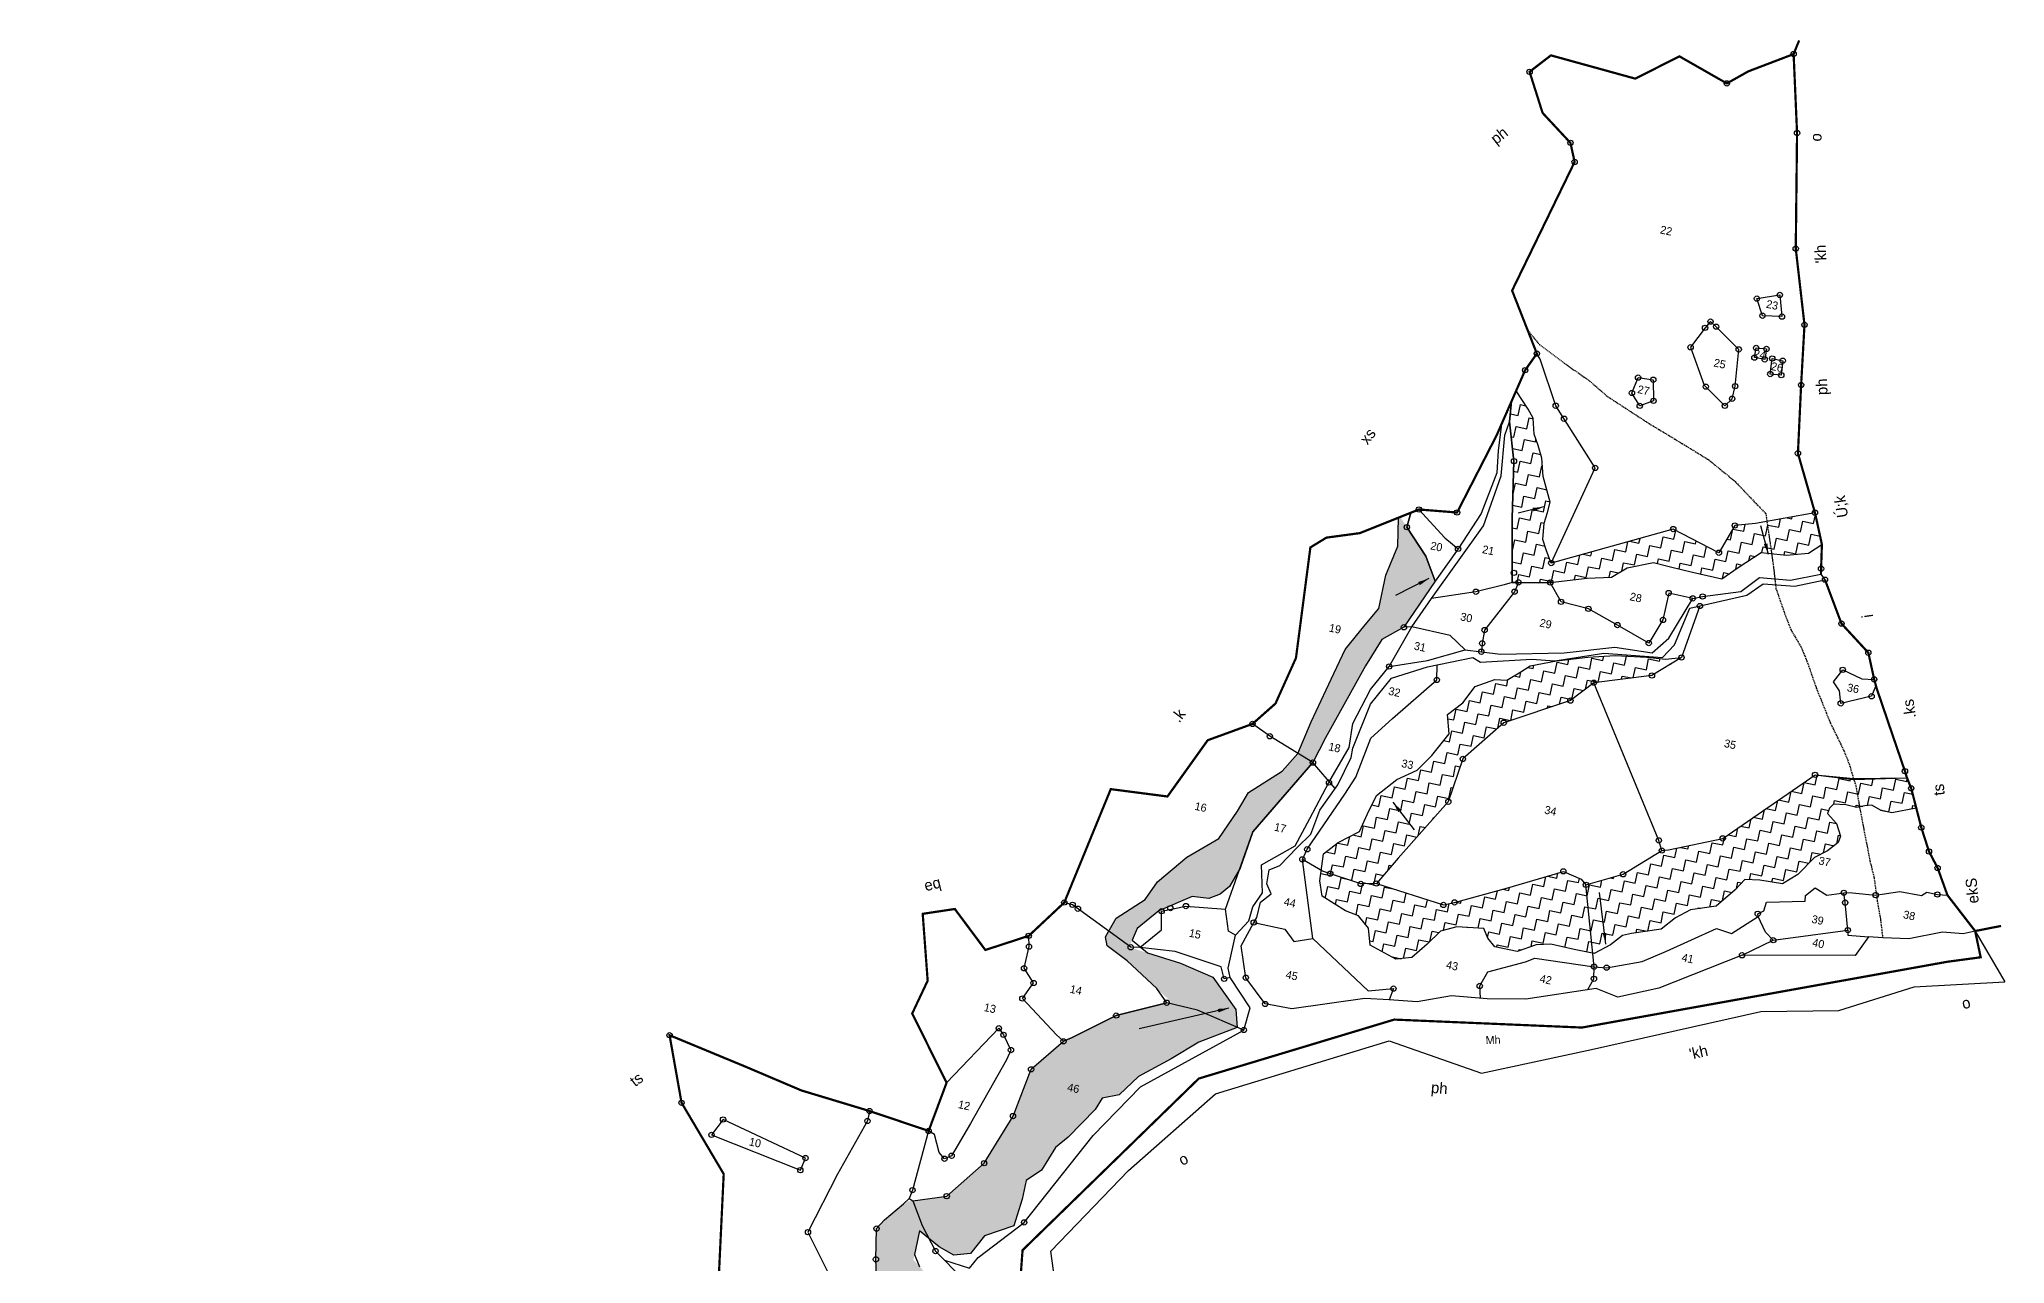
# Model space of a CAD drawing. Header units: metres. Extents: x 331646 to 336406, y 1791025 to 1797393.
# Drawn here: x 331843 to 336020, y 1794209 to 1796811 of the extents above; entities that cross this region are included whole.
import ezdxf
from ezdxf.enums import TextEntityAlignment as Align

# ---------------------------------------------------------------- set-up
doc = ezdxf.new("R2010")
doc.units = ezdxf.units.M
doc.header["$MEASUREMENT"] = 0
for name, pattern in [('DASHDOT', [1, 0.5, -0.25, 0, -0.25]), ('DASHED', [0.75, 0.5, -0.25]), ('DIVIDE', [31.75, 12.7, -6.35, 0, -6.35, 0, -6.35])]:
    doc.linetypes.add(name, pattern=pattern)
for name, color, linetype in [('LINE_FOOTPATH', 1, 'DASHED'), ('OFF', 1, 'Continuous'), ('POLY_HATCH', 12, 'Continuous'), ('POLY_PARCEL', 6, 'Continuous'), ('POLY_WATER', 4, 'Continuous'), ('SYM_ARROW', 1, 'Continuous'), ('SYM_STONE', 1, 'Continuous'), ('TEXT_MAPIN', 7, 'Continuous'), ('TEXT_MAPOUT', 7, 'Continuous'), ('TEXT_PARCEL', 7, 'Continuous'), ('V_BOUND_LINE', 7, 'Continuous'), ('V_BOUND_STREAM_LINE', 7, 'DASHDOT'), ('V_DIVIDE_LINE', 7, 'DIVIDE')]:
    doc.layers.add(name, color=color, linetype=linetype)
doc.styles.get("Standard").update_dxf_attribs({"font": 'simplex.shx'})
doc.styles.add('TEXT_MAP', font='', dxfattribs={"height": 0.3})
doc.styles.get('TEXT_MAP').set_extended_font_data('Kruti Dev 050')
doc.dimstyles.get("Standard").update_dxf_attribs({"dimtxt": 0.18, "dimasz": 0.18, "dimexe": 0.18, "dimexo": 0.0625, "dimgap": 0.09, "dimtad": 0, "dimtih": 1, "dimtoh": 1, "dimdec": 4, "dimzin": 0, "dimdsep": 46, "dimtxsty": 'Standard', "dimcen": 0.09, "dimadec": 0, "dimazin": 0, "dimtfac": 1, "dimtdec": 4, "dimtofl": 0, "dimtmove": 0, "dimatfit": 3, "dimfxl": 0, "dimtolj": 1, "dimtzin": 0, "dimarcsym": 0})
pattern_1 = [(0, (2839.0108, 7682.5757), (2.5, 2.5), [2.5, -2.5]), (90, (2841.5108, 7682.5757), (-2.5, 2.5), [2.5, -2.5])]

# ---------------------------------------------------------------- blocks, each defined once
blk = doc.blocks.new('STONE')
blk.add_circle((0, 0), 0.0851)
blk = doc.blocks.new('NMNN')
at = {"layer": 'POLY_HATCH'}
h = blk.add_hatch(dxfattribs=at)
h.set_pattern_fill('ZIGZAG', color=256, scale=20, style=0)
h.set_pattern_definition(pattern_1)
h.paths.add_polyline_path([(3196.59, 8199.55), (3183.98, 8194.42), (3179.53, 8193.01), (3177.31, 8186.29), (3166.16, 8189.37), (3140.89, 8176.21), (3139.26, 8178.72), (3137.96, 8181.05), (3137.44, 8184.67), (3137.7, 8187.13), (3137.83, 8189.58), (3135.11, 8194.89), (3133.95, 8198.89), (3132.53, 8201.48), (3131.1, 8203.81), (3130.19, 8207.3), (3128.64, 8208.98), (3125.14, 8212.48), (3124.63, 8210.02), (3125.12, 8205.36), (3127.94, 8196.9), (3130.2, 8184.18), (3133.19, 8170.09), (3134.57, 8170.43), (3141.58, 8171.9), (3149.45, 8174.57), (3154.78, 8175.91), (3157.81, 8178.68), (3163.34, 8181.08), (3167.31, 8180.94), (3172.42, 8180.8), (3179.17, 8180.7), (3182.2, 8183.92), (3186.61, 8188.29), (3192.27, 8188.87), (3197.04, 8190.38), (3199.58, 8192.9)])
h = blk.add_hatch(dxfattribs=at)
h.set_pattern_fill('ZIGZAG', color=256, scale=20, style=0)
h.set_pattern_definition(pattern_1)
h.paths.add_polyline_path([(3019.61, 7871.67), (3020.93, 7876.39), (3024.52, 7880.92), (3029.28, 7885.18), (3034.35, 7891.55), (3033.24, 7898), (3034.94, 7901.78), (3038.53, 7905.36), (3042.12, 7919.51), (3044.39, 7923.28), (3047.07, 7927.93), (3046.5, 7931.33), (3045.75, 7933.78), (3050.12, 7938.97), (3049.52, 7945.85), (3047.82, 7950.38), (3050.64, 7955.64), (3048.04, 7959.8), (3047.07, 7967.17), (3045.93, 7975.57), (3043.48, 7979.53), (3040.83, 7983.3), (3038.19, 7989.34), (3032.9, 7993.23), (3032.9, 7999.9), (3038, 7997.26), (3041.59, 7996.13), (3045.18, 7997.26), (3047.44, 8001.79), (3053.46, 8005.36), (3053.99, 8011.61), (3054.06, 8015.88), (3056.89, 8018.9), (3058.97, 8024.56), (3061.23, 8027.39), (3065.95, 8034.74), (3066.9, 8037.57), (3070.49, 8039.08), (3073.89, 8043.99), (3080.31, 8049.46), (3085.6, 8054.36), (3093.38, 8059.37), (3092.25, 8063.33), (3085.64, 8069.37), (3077.89, 8070.88), (3065.85, 8072.05), (3066.75, 8076.54), (3070.72, 8081.44), (3077.33, 8086.16), (3081.12, 8086.46), (3083.38, 8087.97), (3085.08, 8090.04), (3086.58, 8094.62), (3087.72, 8103.22), (3097.72, 8121.21), (3099.33, 8127.24), (3104.77, 8144.95), (3107.15, 8151.53), (3111.44, 8155.22), (3116.17, 8166.8), (3112.92, 8171.91), (3105.5, 8179.33), (3105.13, 8179.08), (3106.34, 8172.79), (3105.06, 8165.83), (3105.06, 8158.23), (3102.77, 8153.96), (3099.54, 8147.61), (3097.81, 8140.44), (3095.39, 8130.11), (3093.97, 8122.54), (3091.32, 8117.9), (3084.92, 8111.66), (3083.34, 8107.01), (3080.56, 8100.17), (3074.37, 8094.51), (3069.06, 8087.75), (3067.13, 8083.28), (3061.66, 8077.82), (3060.18, 8073.19), (3060.92, 8071.34), (3066.02, 8068.94), (3077.59, 8062), (3066.19, 8056.4), (3055.56, 8047.99), (3049.94, 8040.6), (3048.14, 8029.47), (3043.99, 8017.77), (3037.27, 8008.76), (3028.56, 8005.63), (3024.69, 8000.65), (3023.33, 7998.36), (3024.63, 7991.56), (3026.37, 7984.82), (3027.73, 7982.4), (3034.25, 7975.18), (3035.12, 7971.34), (3033.13, 7951.67), (3033.32, 7935.54), (3027.88, 7918.91), (3025.5, 7915), (3027.54, 7910.61), (3025.06, 7903.37), (3018.17, 7891.81), (3011.05, 7886.18), (3007.38, 7879.57), (3001.8, 7873.38), (2998.45, 7857.61), (2996.46, 7845.69), (2986.42, 7832.99), (2984.08, 7823.79), (2985.38, 7815.99), (2989.16, 7814.38), (2993.68, 7814.57), (3000.56, 7809.39), (2998.58, 7797.14), (2993.91, 7791.4), (2986.48, 7786.63), (2982.33, 7780.38), (2970.74, 7772.17), (2979.1, 7767.9), (2982.88, 7761.9), (2974.87, 7749.97), (2960.04, 7737.19), (2946.95, 7721.85), (2932.22, 7705.32), (2921.02, 7714.86), (2915.13, 7719.63), (2908.44, 7730.15), (2906.81, 7731.68), (2895.89, 7745.81), (2894.84, 7754.62), (2890.67, 7759.74), (2890.67, 7765.68), (2893.9, 7776.93), (2893.72, 7791.02), (2899.06, 7793.43), (2903.95, 7800.11), (2912.63, 7806.73), (2914.3, 7807.79), (2915.79, 7808.1), (2920.39, 7810), (2926.09, 7813.9), (2925.53, 7815.01), (2924.66, 7816.5), (2923.18, 7818.91), (2908.3, 7821.14), (2901.13, 7815.4), (2892.77, 7815.46), (2884.9, 7824.68), (2883.85, 7831.74), (2886.72, 7836.24), (2890.99, 7839.45), (2894.65, 7848), (2902.61, 7855.28), (2913.64, 7858.06), (2923.42, 7856.35), (2931.15, 7872.35), (2937.95, 7871.6), (2942.61, 7867.69), (2946.07, 7867.43), (2945.67, 7877.53), (2941.53, 7883.5), (2942.76, 7887.83), (2943.2, 7889.96), (2941.7, 7891.53), (2933.7, 7896.47), (2928.05, 7889.13), (2929.15, 7887.49), (2928.8, 7882.75), (2917.78, 7873.94), (2908.23, 7866.88), (2899.53, 7865.88), (2890.73, 7861.96), (2886.76, 7856.02), (2883.66, 7850.32), (2882.42, 7846.24), (2880.21, 7838.06), (2877.41, 7821.4), (2898.65, 7806.54), (2891.96, 7801.09), (2889, 7786.51), (2883.98, 7763.91), (2889.14, 7751.46), (2895.4, 7737.15), (2908.89, 7719.56), (2920.49, 7708.18), (2927.28, 7700.98), (2940.6, 7702.84), (2954.57, 7718.11), (2965.83, 7729.7), (2970.71, 7733.17), (2974.84, 7737.35), (2984.73, 7746.78), (2990.05, 7761.66), (2991.62, 7765.74), (2989.61, 7771.57), (3004.14, 7786.1), (3011.97, 7796.79), (3012.51, 7807.35), (3009.11, 7814.56), (3001.28, 7819.88), (2999.56, 7824.27), (2995.38, 7828.24), (2996.24, 7834.34), (2999.87, 7840.65), (3002.83, 7846.03), (3005.79, 7851.8), (3006.78, 7858.67), (3009.47, 7860.04), (3013, 7866.2)])
h = blk.add_hatch(dxfattribs=at)
h.set_pattern_fill('ZIGZAG', color=256, scale=20, style=0)
h.set_pattern_definition(pattern_1)
h.paths.add_polyline_path([(3229.15, 8145.51), (3230.58, 8143.39), (3232.63, 8139.26), (3227.49, 8137.09), (3224.84, 8137.15), (3222.73, 8137.87), (3221.17, 8137.33), (3219.54, 8136.61), (3216.95, 8136.67), (3214.24, 8136.31), (3213.51, 8135.23), (3213.33, 8133.96), (3215.8, 8132.16), (3217.25, 8129.57), (3217.05, 8128.03), (3215.06, 8125.74), (3212.53, 8123.64), (3209.63, 8119.18), (3206.68, 8116.41), (3201.56, 8116.17), (3198.18, 8115.57), (3196.56, 8112.86), (3193.11, 8108.38), (3187.69, 8106.39), (3184.73, 8103.93), (3182.13, 8100.78), (3175.8, 8098.43), (3173.87, 8097.59), (3171.7, 8094.94), (3168.45, 8092.29), (3163.87, 8092.23), (3158.51, 8092.35), (3155.31, 8091.51), (3151.43, 8089.13), (3146.31, 8089.13), (3144.38, 8090.69), (3143.05, 8092.62), (3137.03, 8091.78), (3133.65, 8090.09), (3131.27, 8086.58), (3128.56, 8082.94), (3125.12, 8081.79), (3118.77, 8083.66), (3117.65, 8087.37), (3114.88, 8089.65), (3111.81, 8090.1), (3105.97, 8092.29), (3104.72, 8095.52), (3104.31, 8101.66), (3107.02, 8104.78), (3111.18, 8108.25), (3112.08, 8112.46), (3113.21, 8116.91), (3116.97, 8121.41), (3121.01, 8124.42), (3123.54, 8128.33), (3126.37, 8133.89), (3125.09, 8138.05), (3127.88, 8141.36), (3129.88, 8145.49), (3133.85, 8147.96), (3136.56, 8148.38), (3139.22, 8150.85), (3141.02, 8152.59), (3146.59, 8154.91), (3153.31, 8157.19), (3159.27, 8158.82), (3166.32, 8159.96), (3170.48, 8160.38), (3173.94, 8161.48), (3168.27, 8156.16), (3155.82, 8151.87), (3151.49, 8146.84), (3137.84, 8138.86), (3130.53, 8128.99), (3129.33, 8118.89), (3120.91, 8104.14), (3117.31, 8097.56), (3133.04, 8095.95), (3135.38, 8097.04), (3146.45, 8102.7), (3157.88, 8108.93), (3162.15, 8108), (3163.48, 8107.01), (3171.16, 8111.07), (3178.59, 8118.09), (3180.04, 8118.54), (3191.42, 8123.6), (3205.53, 8138.45), (3208.79, 8141.88), (3217.54, 8142.66)])
at = {"layer": 'LINE_FOOTPATH', "ltscale": 0.5}
blk.add_lwpolyline([(3124.85, 8226.37), (3128.1, 8223.74), (3134.4, 8220.83), (3140.58, 8218.22), (3145.51, 8215.49), (3155.96, 8211.46), (3160.99, 8209.71), (3170.73, 8206.27), (3177.56, 8202.71), (3183.68, 8198.5), (3185.79, 8197.09), (3188.22, 8190.51), (3189.95, 8185.76), (3191.5, 8181.1), (3194.89, 8175.46), (3196.79, 8172.61), (3199.76, 8169.35), (3201.72, 8166.53), (3205.04, 8161.01), (3209.74, 8154.01), (3214.04, 8148.51), (3215.76, 8145.9), (3218.31, 8141.27), (3220.39, 8136.11), (3224.86, 8125.51), (3226.58, 8121.95), (3228.36, 8116.96), (3229.98, 8112.95), (3231.26, 8109.13)], dxfattribs=at)
at = {"layer": 'OFF'}
for points in [[(3200.75, 8186.33), (3201.9, 8185.29)], [(3251.29, 8114.95), (3260.15, 8105.16)]]:
    blk.add_lwpolyline(points, dxfattribs=at)
at = {"layer": 'POLY_HATCH'}
for points in [[(3196.59, 8199.55), (3183.98, 8194.42), (3179.53, 8193.01), (3177.31, 8186.29), (3166.16, 8189.37), (3140.89, 8176.21), (3139.26, 8178.72), (3137.96, 8181.05), (3137.44, 8184.67), (3137.7, 8187.13), (3137.83, 8189.58), (3135.11, 8194.89), (3133.95, 8198.89), (3132.53, 8201.48), (3131.1, 8203.81), (3130.19, 8207.3), (3128.64, 8208.98), (3125.14, 8212.48), (3124.63, 8210.02), (3125.12, 8205.36), (3127.94, 8196.9), (3130.2, 8184.18), (3133.19, 8170.09), (3134.57, 8170.43), (3141.58, 8171.9), (3149.45, 8174.57), (3154.78, 8175.91), (3157.81, 8178.68), (3163.34, 8181.08), (3167.31, 8180.94), (3172.42, 8180.8), (3179.17, 8180.7), (3182.2, 8183.92), (3186.61, 8188.29), (3192.27, 8188.87), (3197.04, 8190.38), (3199.58, 8192.9)], [(3229.15, 8145.51), (3230.58, 8143.39), (3232.63, 8139.26), (3227.49, 8137.09), (3224.84, 8137.15), (3222.73, 8137.87), (3221.17, 8137.33), (3219.54, 8136.61), (3216.95, 8136.67), (3214.24, 8136.31), (3213.51, 8135.23), (3213.33, 8133.96), (3215.8, 8132.16), (3217.25, 8129.57), (3217.05, 8128.03), (3215.06, 8125.74), (3212.53, 8123.64), (3209.63, 8119.18), (3206.68, 8116.41), (3201.56, 8116.17), (3198.18, 8115.57), (3196.56, 8112.86), (3193.11, 8108.38), (3187.69, 8106.39), (3184.73, 8103.93), (3182.13, 8100.78), (3175.8, 8098.43), (3173.87, 8097.59), (3171.7, 8094.94), (3168.45, 8092.29), (3163.87, 8092.23), (3158.51, 8092.35), (3155.31, 8091.51), (3151.43, 8089.13), (3146.31, 8089.13), (3144.38, 8090.69), (3143.05, 8092.62), (3137.03, 8091.78), (3133.65, 8090.09), (3131.27, 8086.58), (3128.56, 8082.94), (3125.12, 8081.79), (3118.77, 8083.66), (3117.65, 8087.37), (3114.88, 8089.65), (3111.81, 8090.1), (3105.97, 8092.29), (3104.72, 8095.52), (3104.31, 8101.66), (3107.02, 8104.78), (3111.18, 8108.25), (3112.08, 8112.46), (3113.21, 8116.91), (3116.97, 8121.41), (3121.01, 8124.42), (3123.54, 8128.33), (3126.37, 8133.89), (3125.09, 8138.05), (3127.88, 8141.36), (3129.88, 8145.49), (3133.85, 8147.96), (3136.56, 8148.38), (3139.22, 8150.85), (3141.02, 8152.59), (3146.59, 8154.91), (3153.31, 8157.19), (3159.27, 8158.82), (3166.32, 8159.96), (3170.48, 8160.38), (3173.94, 8161.48), (3168.27, 8156.16), (3155.82, 8151.87), (3151.49, 8146.84), (3137.84, 8138.86), (3130.53, 8128.99), (3129.33, 8118.89), (3120.91, 8104.14), (3117.31, 8097.56), (3133.04, 8095.95), (3135.38, 8097.04), (3146.45, 8102.7), (3157.88, 8108.93), (3162.15, 8108), (3163.48, 8107.01), (3171.16, 8111.07), (3178.59, 8118.09), (3180.04, 8118.54), (3191.42, 8123.6), (3205.53, 8138.45), (3208.79, 8141.88), (3217.54, 8142.66)]]:
    blk.add_lwpolyline(points, close=True, dxfattribs=at)
blk.add_lwpolyline([(3026.37, 7984.82), (3024.63, 7991.56), (3023.33, 7998.36), (3024.69, 8000.65), (3028.1, 8005.04), (3029.09, 8006.53), (3030.02, 8006.16), (3037.27, 8008.76), (3043.99, 8017.77), (3048.14, 8029.47), (3049.94, 8040.6), (3055.77, 8048.27), (3057.35, 8049.41), (3066.19, 8056.4), (3076.69, 8061.56), (3073.89, 8064.22), (3066.02, 8068.94), (3060.92, 8071.34), (3060.18, 8073.19), (3061.66, 8077.82), (3067.13, 8083.28), (3069.06, 8087.75), (3074.37, 8094.51), (3080.56, 8100.17), (3083.34, 8107.01), (3084.92, 8111.66), (3091.32, 8117.9), (3093.97, 8122.54), (3095.39, 8130.11), (3097.81, 8140.44), (3099.54, 8147.61), (3102.77, 8153.96), (3105.06, 8158.23), (3105.06, 8165.83), (3106.34, 8172.79), (3105.13, 8179.08), (3107.65, 8180.76), (3107.42, 8177.4), (3112.92, 8171.91), (3116.17, 8166.8), (3111.44, 8155.22), (3107.15, 8151.53), (3104.77, 8144.95), (3099.33, 8127.24), (3097.72, 8121.21), (3087.72, 8103.22), (3086.58, 8094.62), (3085.08, 8090.04), (3083.38, 8087.97), (3081.12, 8086.46), (3077.33, 8086.16), (3070.72, 8081.44), (3066.75, 8076.54), (3066.18, 8073.71), (3070.15, 8071.63), (3077.89, 8070.88), (3085.64, 8069.37), (3092.25, 8063.33), (3093.38, 8059.37), (3085.6, 8054.36), (3080.31, 8049.46), (3073.89, 8043.99), (3070.49, 8039.08), (3066.9, 8037.57), (3065.95, 8034.74), (3061.23, 8027.39), (3058.97, 8024.56), (3056.89, 8018.9), (3054.06, 8015.88), (3053.99, 8011.61), (3053.46, 8005.36), (3047.44, 8001.79), (3045.18, 7997.26), (3041.59, 7996.13), (3038, 7997.26), (3032.9, 7999.9), (3032.9, 7994.43), (3034.6, 7991.98)], dxfattribs=at)
at = {"layer": 'POLY_PARCEL'}
for points in [[(3175.87, 8240.48), (3173.84, 8243.97), (3178.71, 8245.86), (3180.2, 8241.18), (3175.87, 8240.48)], [(3172.21, 8231.95), (3166.19, 8235.91), (3164.71, 8236.76), (3163.79, 8235.13), (3161.52, 8230.18), (3166.26, 8222.5), (3171.78, 8218.89), (3173.06, 8220.8), (3173.13, 8223.7), (3172.21, 8231.95)], [(3176.04, 8230.89), (3175.97, 8233.08), (3178.3, 8233.36), (3178.38, 8230.96), (3176.04, 8230.89)], [(3180.29, 8227.99), (3180, 8231.52), (3182.41, 8231.52), (3182.77, 8228.27), (3180.29, 8227.99)], [(3196.59, 8199.55), (3183.98, 8194.42), (3179.53, 8193.01), (3177.31, 8186.29), (3166.16, 8189.37), (3140.89, 8176.21), (3146.12, 8199.2), (3134.54, 8211.05), (3128.99, 8220.55), (3127.97, 8221.64)], [(3153.05, 8214.92), (3150.73, 8217.39), (3151.37, 8221.07), (3154.81, 8221.31), (3155.85, 8216.68), (3153.05, 8214.92)], [(3133.19, 8170.09), (3130.2, 8184.18), (3127.94, 8196.9), (3125.12, 8205.36)], [(3116.17, 8166.8), (3112.92, 8171.91), (3107.42, 8177.4), (3107.65, 8180.76)], [(3109.27, 8181.85), (3116.31, 8176.79), (3119.71, 8175.01)], [(3173.67, 8175.01), (3168.12, 8175.08), (3168.12, 8168.9), (3166.05, 8163.15), (3158.32, 8165.64), (3151.19, 8167.87), (3144.84, 8168.13), (3141.58, 8171.9), (3139.04, 8171.2), (3134.57, 8170.43)], [(3134.57, 8170.43), (3134.14, 8168.2), (3129.33, 8158.36), (3129.42, 8155.33), (3129.62, 8153.44)], [(3134.57, 8170.43), (3133.19, 8170.09)], [(3175.6, 8173.68), (3173.94, 8161.48), (3168.27, 8156.16), (3155.82, 8151.87)], [(3133.19, 8170.09), (3131.56, 8169.23), (3125.64, 8166.4), (3116.19, 8162.88)], [(3218.05, 8164.31), (3217.58, 8161.79), (3211.12, 8158.8), (3210.3, 8161.5), (3208.51, 8163.19), (3210.01, 8166.27), (3214.59, 8165.21), (3217.37, 8165.63)], [(3111.44, 8155.22), (3107.15, 8151.53), (3104.77, 8144.95), (3099.33, 8127.24), (3097.72, 8121.21)], [(3110.01, 8145.91), (3113.2, 8155.68)], [(3125.99, 8153.13), (3122.01, 8155.56), (3113.2, 8155.68)], [(3099.88, 8099.43), (3100.5, 8101.87), (3106.17, 8115.76), (3107.84, 8120.02), (3109.3, 8129.25), (3113.14, 8134.65), (3121.14, 8145.18), (3120.49, 8148.53)], [(3155.82, 8151.87), (3151.49, 8146.84), (3137.84, 8138.86), (3130.53, 8128.99), (3129.33, 8118.89), (3120.91, 8104.14), (3117.31, 8097.56)], [(3178.59, 8118.09), (3177.46, 8120.19), (3155.82, 8151.87)], [(3178.59, 8118.09), (3180.04, 8118.54), (3191.42, 8123.6), (3205.53, 8138.45), (3208.79, 8141.88), (3217.46, 8142.89), (3229.15, 8145.51)], [(3097.72, 8121.21), (3087.01, 8125.01), (3082.61, 8126.92)], [(3085.29, 8084.89), (3087.72, 8103.22), (3097.72, 8121.21)], [(3103.79, 8116.51), (3097.72, 8121.21)], [(3163.48, 8107.01), (3171.16, 8111.07), (3178.59, 8118.09)], [(3220.61, 8117.26), (3221.14, 8117.45), (3222.5, 8117.68), (3227.73, 8118.21), (3232.89, 8120.18), (3237.87, 8120.26), (3238.86, 8121.24), (3241.28, 8121.24), (3243.52, 8121.56)], [(3202.86, 8108.02), (3202.63, 8108.63), (3203.84, 8109.53), (3204.07, 8111.58), (3212.48, 8113.62), (3212.27, 8114.88), (3214.09, 8117), (3216.97, 8115.94), (3219.09, 8116.69), (3220.61, 8117.26)], [(3223.24, 8109.23), (3221.37, 8115.16), (3220.61, 8117.26)], [(3117.31, 8097.56), (3133.04, 8095.95), (3135.38, 8097.04), (3146.45, 8102.7), (3157.88, 8108.93), (3162.15, 8108), (3163.48, 8107.01)], [(3207.29, 8103.54), (3223.24, 8109.23)], [(3223.24, 8109.23), (3223.44, 8108.12), (3228.1, 8108.72)], [(3169.08, 8089.36), (3163.48, 8107.01)], [(3169.08, 8089.36), (3171.88, 8089.74), (3179.39, 8092.77), (3184.31, 8096.18), (3194.21, 8103.48), (3197.78, 8103.1), (3202.86, 8108.02)], [(3207.29, 8103.54), (3205.17, 8104.97), (3202.86, 8108.02)], [(3201.11, 8098.77), (3207.29, 8103.54)], [(3105.84, 8082.51), (3099.88, 8099.43)], [(3117.31, 8097.56), (3113.88, 8096.73), (3104.86, 8097.77), (3099.88, 8099.43)], [(3145.58, 8077.14), (3144.81, 8079.82), (3145.95, 8083.31), (3153.76, 8087.24), (3155.66, 8088.53), (3169.08, 8089.36)], [(3168.77, 8084.03), (3169.62, 8086.71), (3169.08, 8089.36)], [(3068.2, 8072.45), (3072.17, 8077.36), (3071.32, 8081.47), (3076.44, 8083.73), (3085.29, 8084.89)], [(3088.69, 8079.66), (3086.94, 8080.19), (3085.29, 8084.89)], [(3092.11, 8083.26), (3099.3, 8083.26), (3101.83, 8080.93), (3105.84, 8082.51)], [(3105.84, 8082.51), (3120.52, 8073.55), (3125.94, 8075.23), (3125.56, 8072.54)], [(3068.2, 8072.45), (3066.2, 8072.09), (3051.43, 8078.74), (3049.49, 8078.85)], [(3089.49, 8070.06), (3088.24, 8069.49), (3087.03, 8071.97), (3076.19, 8073.24), (3068.2, 8072.45)], [(3055.77, 8048.27), (3053.93, 8049.41), (3044.74, 8055.79), (3046.49, 8059.72), (3043.69, 8062.52), (3043.78, 8067.5), (3043.22, 8069.87)], [(3094.95, 8059.15), (3083.78, 8061.38), (3076.69, 8061.56), (3066.19, 8056.4), (3057.35, 8049.41), (3055.77, 8048.27)], [(3031.97, 8033.72), (3040.93, 8048.13), (3042.27, 8046.91), (3044.61, 8043.91), (3044.05, 8041.57), (3039.15, 8025.9), (3036.48, 8017.9), (3035.04, 8016.89), (3033.59, 8018.01), (3031.7, 8021.79), (3030.26, 8022.28), (3029.46, 8008.5), (3029.09, 8006.53)], [(3030.02, 8006.16), (3037.27, 8008.76), (3043.99, 8017.77), (3048.14, 8029.47), (3049.94, 8040.6), (3055.77, 8048.27)], [(3016.33, 8023.91), (3016.33, 8021.62), (3012.21, 8008.5), (3008.42, 7994.38), (3015.65, 7985.21), (3024.11, 7974.31), (3021.09, 7958.9), (3024.76, 7934.56), (3023.76, 7932.59), (3016.53, 7922.36)], [(2982.66, 8011.31), (3003.85, 8007.67), (3004.43, 8010.58), (2984.48, 8015.23), (2982.66, 8011.31)], [(3027.66, 7919.03), (3028.54, 7920.93), (3033.32, 7935.54), (3033.13, 7951.67), (3035.12, 7971.34), (3034.25, 7975.18), (3027.73, 7982.4), (3026.37, 7984.82), (3024.63, 7991.56), (3023.33, 7998.36), (3024.69, 8000.65), (3028.1, 8005.04), (3029.09, 8006.53)], [(3029.09, 8006.53), (3030.02, 8006.16)], [(3030.02, 8006.16), (3033.24, 8001.16), (3037.36, 7996.16), (3039.78, 7994.54)]]:
    blk.add_lwpolyline(points, dxfattribs=at)
at = {"layer": 'POLY_WATER'}
for points in [[(3113.2, 8155.68), (3116.19, 8162.88), (3124.26, 8181.27), (3125.81, 8193.11), (3124.69, 8202.18), (3125.12, 8205.36), (3124.63, 8210.02)], [(3123.48, 8204.47), (3124, 8198.49), (3124.69, 8193.52), (3123.14, 8183.84), (3119.71, 8175.01), (3116.17, 8166.8), (3111.44, 8155.22)], [(3095.3, 8064.31), (3089.49, 8070.06), (3088.64, 8072.05), (3088.69, 8079.66), (3091, 8083.4), (3091.2, 8086.67), (3092.67, 8090.21), (3091.15, 8096.3), (3097.65, 8102.03), (3099.62, 8108.78), (3102.17, 8117.57), (3104.98, 8126.25), (3104.69, 8131.66), (3107.01, 8139.96), (3110.01, 8145.91), (3118.17, 8149), (3125.99, 8153.13), (3129.62, 8153.44), (3133.95, 8153.79), (3147.91, 8157.03), (3158.81, 8160.63), (3167.27, 8161.17), (3170.27, 8165.15), (3173.67, 8175.01), (3175.74, 8175.89), (3183.95, 8178.79), (3187.37, 8182.74), (3194.35, 8183.58), (3200.75, 8186.33)], [(3098.43, 8065.87), (3092.94, 8070.74), (3090.41, 8077.52), (3092.11, 8083.26), (3092.59, 8084.49), (3092.66, 8088.05), (3094.65, 8090.38), (3093.21, 8092.37), (3093.08, 8095.59), (3095.2, 8097.03), (3098.16, 8101.8), (3100.57, 8105.36), (3101.46, 8111.05), (3104.2, 8117.49), (3105.92, 8124.12), (3105.79, 8126.24), (3107.64, 8136.72), (3111.08, 8143.48), (3118.49, 8147.66), (3128.02, 8151.77), (3129.94, 8151.09), (3141.05, 8154.17), (3146.2, 8154.86), (3156.67, 8158.8), (3169.77, 8160.58), (3171.83, 8163.93), (3173.48, 8172.7), (3185.44, 8178.24), (3188.52, 8181.52), (3195.59, 8182.48), (3201.9, 8185.29)], [(3113.2, 8155.68), (3111.44, 8155.22)], [(3251.29, 8114.95), (3248.75, 8113.79), (3244.15, 8113.17), (3237.02, 8110.16), (3231.26, 8109.13), (3228.1, 8108.72), (3226.01, 8103.98), (3201.11, 8098.77), (3184.3, 8087.67), (3175.75, 8083.8), (3170.54, 8084.69), (3155.58, 8079.07), (3147.03, 8077.33), (3139.08, 8076.31), (3131.74, 8073.43), (3125.56, 8072.54), (3120.08, 8071.72), (3104.54, 8066.08), (3098.43, 8065.87)], [(2997.33, 7705.47), (3009.51, 7738.73), (3014.13, 7750.09), (3015.79, 7752.46), (3022.42, 7768.21), (3029.8, 7786.25), (3035.88, 7806.36), (3041.41, 7823.3), (3057.45, 7854.43), (3067.25, 7873.21), (3071.83, 7912.43), (3075.16, 7940.14), (3070.16, 7980.83), (3062.75, 8001.48), (3076.09, 8022.84), (3091.69, 8043.82), (3127.4, 8063.54), (3149.24, 8060.74), (3172.39, 8071.06), (3207.86, 8087.26), (3225, 8091.14), (3240.49, 8099.86), (3260.15, 8105.16)], [(3045.21, 7990.87), (3039.78, 7994.54), (3045.64, 7994), (3047.04, 7996.72), (3055.54, 8006.59), (3066.71, 8028.93), (3074.84, 8041.84), (3094.95, 8059.15), (3095.3, 8064.31)]]:
    blk.add_lwpolyline(points, dxfattribs=at)
at = {"layer": 'V_BOUND_LINE', "const_width": 0.5}
for points in [[(2992.53, 7970.16), (2987.16, 8003.27), (2974.57, 8016.98), (2968.79, 8031.29), (2986.87, 8027.92), (3000.37, 8025.27), (3016.33, 8023.91), (3030.26, 8022.28), (3031.97, 8033.72), (3021.18, 8047.35), (3023.06, 8055.29), (3018.86, 8069.78), (3025.7, 8072.34), (3034.33, 8064.74), (3043.22, 8069.87), (3049.49, 8078.85), (3054.45, 8105.97), (3067.27, 8106.99), (3073.51, 8121.24), (3082.61, 8126.92), (3086.72, 8132.47), (3089.11, 8143.45), (3087.14, 8168.45), (3090.21, 8171.35), (3097.39, 8173.91), (3109.27, 8181.85), (3117.8, 8182.96), (3122.92, 8201.79), (3126.17, 8217.46), (3127.97, 8221.64), (3119.59, 8234.36), (3127.37, 8265.58), (3125.56, 8269.58), (3118.04, 8274.87), (3113.26, 8283.32), (3117.19, 8287.93), (3136.84, 8286.73), (3145.52, 8293.69), (3157.22, 8289.94), (3161.41, 8293.61), (3170.55, 8299.5), (3174.98, 8282.28), (3180.07, 8256.8), (3185.54, 8240.41), (3187.59, 8227.03), (3190.07, 8211.84), (3196.59, 8199.55), (3199.58, 8192.9), (3200.75, 8186.33)], [(3251.29, 8114.95), (3243.52, 8121.56), (3240.1, 8127.09), (3237.44, 8130.3), (3234.63, 8135.22), (3230.58, 8143.39), (3229.15, 8145.51), (3228.4, 8146.87), (3222.71, 8156.41), (3218.33, 8163.78), (3217.37, 8165.63), (3214.84, 8171.23), (3207.57, 8176.39), (3201.9, 8185.29)]]:
    blk.add_lwpolyline(points, dxfattribs=at)
at = {"layer": 'V_BOUND_STREAM_LINE', "ltscale": 10, "const_width": 0.5}
blk.add_lwpolyline([(2880.21, 7838.06), (2877.13, 7835.61), (2874.78, 7820.68), (2887.84, 7800.69), (2880.62, 7764.05), (2889.23, 7741.01), (2896.35, 7730.76), (2910.38, 7713.27), (2927.46, 7696.15), (2977.15, 7711.18), (3015.84, 7781.05), (3043.86, 7875.37), (3062.91, 7952.98), (3056.48, 8000.4), (3087.28, 8046.37), (3127.56, 8068.44), (3169.24, 8075.42), (3246.57, 8106.88), (3253.73, 8109.43), (3251.29, 8114.95)], dxfattribs=at)
at = {"layer": 'V_DIVIDE_LINE', "ltscale": 10, "const_width": 0.5, "flags": 128}
blk.add_lwpolyline([(3170.55, 8299.5), (3171.13, 8302.76)], dxfattribs=at)
at = {"layer": 'V_DIVIDE_LINE', "ltscale": 10, "const_width": 0.5}
blk.add_lwpolyline([(3256.77, 8117.28), (3251.29, 8114.95)], dxfattribs=at)
at = {"layer": 'SYM_STONE', "xscale": 7, "yscale": 7, "zscale": 7}
for p in [(3170.55, 8299.5), (3157.22, 8289.94), (3113.26, 8283.32), (3174.98, 8282.28), (3125.56, 8269.58), (3127.37, 8265.58), (3180.07, 8256.8), (3178.71, 8245.86), (3173.84, 8243.97), (3180.2, 8241.18), (3164.71, 8236.76), (3175.87, 8240.48), (3185.54, 8240.41), (3163.79, 8235.13), (3166.19, 8235.91), (3172.21, 8231.95), (3175.97, 8233.08), (3178.3, 8233.36), (3161.52, 8230.18), (3176.04, 8230.89), (3178.38, 8230.96), (3180, 8231.52), (3180.29, 8227.99), (3182.41, 8231.52), (3182.77, 8228.27), (3173.13, 8223.7), (3187.59, 8227.03), (3127.97, 8221.64), (3151.37, 8221.07), (3154.81, 8221.31), (3166.69, 8222.22), (3171.78, 8218.89), (3173.06, 8220.8), (3126.17, 8217.46), (3150.73, 8217.39), (3153.05, 8214.92), (3155.85, 8216.68), (3134.54, 8211.05), (3190.07, 8211.84), (3136.98, 8208.57), (3127.94, 8196.9), (3146.12, 8199.2), (3196.59, 8199.55), (3179.53, 8193.01), (3166.16, 8189.37), (3200.53, 8187.53), (3177.31, 8186.29), (3201.9, 8185.29), (3109.27, 8181.85), (3117.8, 8182.96), (3107.42, 8177.4), (3119.71, 8175.01), (3140.89, 8176.21), (3168.12, 8175.08), (3173.67, 8175.01), (3175.74, 8175.89), (3207.57, 8176.39), (3133.12, 8172.32), (3134.57, 8170.43), (3141.58, 8171.9), (3175.6, 8173.68), (3214.84, 8171.23), (3125.64, 8166.4), (3134.14, 8168.2), (3144.84, 8168.13), (3151.19, 8167.87), (3158.32, 8165.64), (3168.12, 8168.9), (3210.01, 8166.27), (3217.37, 8165.63), (3166.05, 8163.15), (3173.94, 8161.48), (3217.58, 8161.79), (3129.33, 8158.36), (3211.12, 8158.8), (3111.44, 8155.22), (3129.42, 8155.33), (3129.62, 8153.44), (3168.27, 8156.16), (3155.82, 8151.87), (3110.01, 8145.91), (3121.14, 8145.18), (3151.49, 8146.84), (3228.4, 8146.87), (3230.58, 8143.39), (3208.79, 8141.88), (3137.84, 8138.86), (3234.63, 8135.22), (3237.44, 8130.3), (3082.61, 8126.92), (3130.53, 8128.99), (3240.1, 8127.09), (3087.01, 8125.01), (3097.72, 8121.21), (3191.42, 8123.6), (3241.28, 8121.24), (3102.17, 8117.57), (3129.33, 8118.89), (3177.46, 8120.19), (3178.59, 8118.09), (3220.61, 8117.26), (3227.73, 8118.21), (3221.37, 8115.16), (3157.88, 8108.93), (3171.16, 8111.07), (3202.63, 8108.63), (3223.24, 8109.23), (3163.48, 8107.01), (3207.29, 8103.54), (3099.88, 8099.43), (3100.5, 8101.87), (3106.69, 8097.56), (3113.88, 8096.73), (3117.31, 8097.56), (3133.04, 8095.95), (3135.38, 8097.04), (3201.11, 8098.77), (3169.08, 8089.36), (3169.62, 8086.71), (3171.88, 8089.74), (3071.32, 8081.47), (3073.1, 8082.56), (3076.44, 8083.73), (3092.11, 8083.26), (3049.49, 8078.85), (3051.43, 8078.74), (3052.78, 8078.13), (3144.81, 8079.82), (3125.94, 8075.23), (3043.22, 8069.87), (3066.2, 8072.09), (3088.24, 8069.49), (3092.94, 8070.74), (3043.78, 8067.5), (3098.43, 8065.87), (3043.69, 8062.52), (3046.49, 8059.72), (3076.69, 8061.56), (3044.74, 8055.79), (3066.19, 8056.4), (3094.95, 8059.15), (3040.93, 8048.13), (3042.27, 8046.91), (3055.77, 8048.27), (3044.61, 8043.91), (3049.94, 8040.6), (2968.79, 8031.29), (3048.14, 8029.47), (3016.33, 8021.62), (3016.33, 8023.91), (3030.26, 8022.28), (2974.57, 8016.98), (2984.48, 8015.23), (3035.04, 8016.89), (3036.48, 8017.9), (3043.99, 8017.77), (2982.66, 8011.31), (3003.85, 8007.67), (3004.43, 8010.58), (3029.46, 8008.5), (3037.27, 8008.76), (3055.54, 8006.59), (3023.33, 7998.36), (3008.42, 7994.38), (3037.36, 7996.16), (3024.63, 7991.56)]:
    blk.add_blockref('STONE', p, dxfattribs=at)
at = {"layer": 'TEXT_MAPIN', "style": 'TEXT_MAP'}
blk.add_text('Mh', height=1.8, rotation=13.8218, dxfattribs=at).set_placement((3148.85, 8067.29))
at = {"layer": 'TEXT_MAPOUT', "style": 'TEXT_MAP'}
for s, rotation, p in [('o', 97.8245, (3180.7, 8281.48)), ('ph', 49.9794, (3109.29, 8265.66)), ("'kh", 104.0524, (3187.48, 8255.02)), ('ph', 104.0524, (3193.88, 8226.08)), ('Ú;k', 110.0936, (3204.07, 8200.19)), ('xs', 64.6273, (3094.98, 8193.56)), ('i', 110.0936, (3214.23, 8179.33)), ('.ks', 110.0936, (3228.34, 8159.22)), ('ts', 107.3735, (3238.28, 8143.48)), ('.k', 64.6273, (3066.46, 8123.62)), ('ekS', 107.3735, (3250.8, 8121.3)), ('o', 24.8613, (3252.32, 8097.18)), ('eq', 26.161, (3018.49, 8074.87)), ("'kh", 24.8613, (3194.68, 8073.4)), ('ph', 7.2057, (3138.98, 8054.01)), ('o', 39.6518, (3087.7, 8026.36)), ('ts', 50.1607, (2963.68, 8018.23))]:
    blk.add_text(s, height=2.5, rotation=rotation, dxfattribs=at).set_placement(p)
at = {"layer": 'TEXT_PARCEL', "style": 'TEXT_MAP'}
for s, p in [('22', (3150.72, 8254.74)), ('23', (3177.5, 8243.31)), ('24', (3177.07, 8231.84)), ('25', (3168.7, 8227.94)), ('26', (3181.46, 8229.84)), ('27', (3153.16, 8218.57)), ('20', (3114.85, 8174.51)), ('21', (3126.43, 8176.12)), ('28', (3161.1, 8172.58)), ('29', (3142.48, 8162.62)), ('36', (3213.16, 8162.68)), ('30', (3124.74, 8160.28)), ('19', (3096.36, 8151.71)), ('31', (3115.89, 8151.69)), ('35', (3188.68, 8144.67)), ('32', (3112.38, 8140.56)), ('18', (3101.77, 8125.54)), ('33', (3118.6, 8125.25)), ('34', (3152.25, 8121.67)), ('37', (3214.95, 8123.24)), ('38', (3236.06, 8115.33)), ('39', (3216.13, 8110.06)), ('16', (3075.09, 8106.22)), ('17', (3093.56, 8105.34)), ('40', (3217.37, 8104.93)), ('41', (3189.3, 8095.57)), ('44', (3099.15, 8089.34)), ('43', (3137.8, 8083.02)), ('42', (3159.05, 8084.33)), ('15', (3079.73, 8078.03)), ('45', (3102.96, 8073.38)), ('14', (3056.13, 8060.16)), ('13', (3038.06, 8052.14)), ('46', (3060.14, 8038.42)), ('12', (3036.89, 8029.59)), ('10', (2992.61, 8011.64))]:
    blk.add_text(s, height=1.8, dxfattribs=at).set_placement(p, align=Align.MIDDLE)
at = {"layer": 'SYM_ARROW'}
for points in [[(3188.29, 8188.2), (3185.29, 8194.19)], [(3136.61, 8188.2), (3131.31, 8185.66)], [(3114.68, 8167.1), (3108.13, 8161.87)], [(3117.15, 8116.22), (3123.13, 8111.1)], [(3170.61, 8094.89), (3166.85, 8105.98)], [(3090.66, 8063.26), (3071.87, 8054.54)]]:
    blk.add_leader(points, dimstyle='Standard', override={"dimtxt": 2.5, "dimasz": 2.5, "dimexe": 1.25, "dimexo": 0.625, "dimgap": 0.625, "dimtad": 1, "dimtih": 0, "dimtoh": 0, "dimzin": 8, "dimlunit": 6, "dimcen": 2.5, "dimtofl": 1}, dxfattribs=at)

msp = doc.modelspace()

# ---------------------------------------------------------------- block references
at = {"xscale": 9.447750886627771, "yscale": 9.447750886627771, "zscale": 9.447750886627771, "rotation": 348.0662454791977}
msp.add_blockref('NMNN', (290049.9, 1726256.7), dxfattribs=at)

doc.saveas('drawing.dxf')
